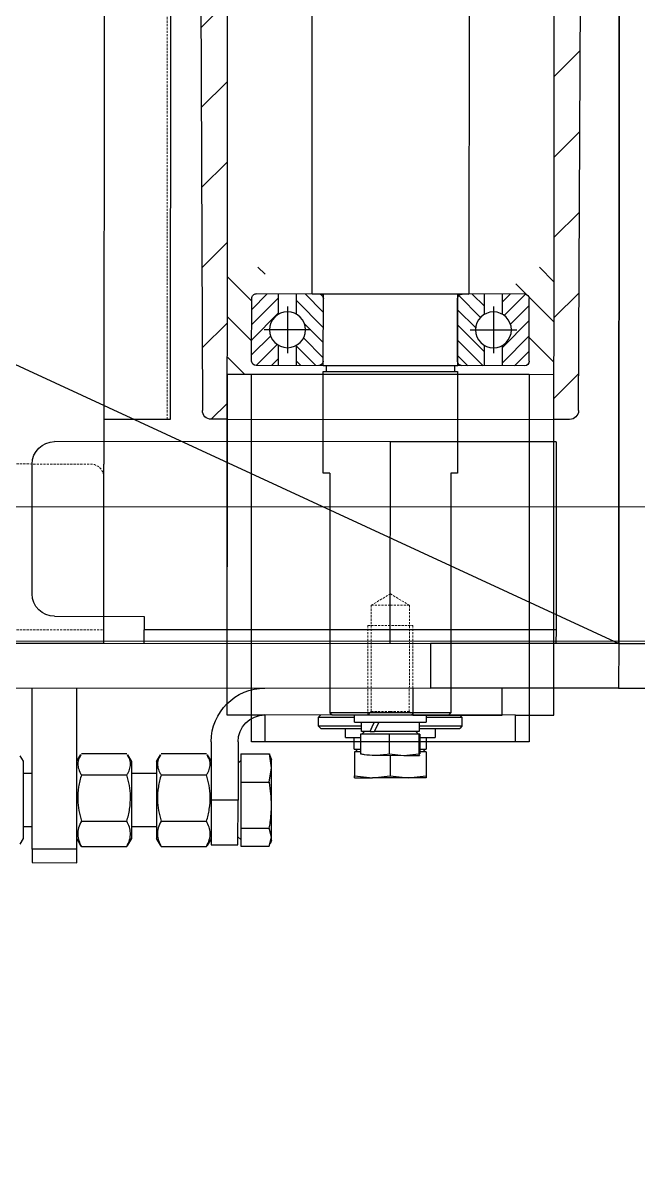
# Model space of a CAD drawing. Header units: millimetres. Extents: x 845401 to 948039, y 511594 to 550263.
# Drawn here: x 909450.6 to 909588.1, y 535897 to 536149.9 of the extents above; entities that cross this region are included whole.
import ezdxf

# ---------------------------------------------------------------- set-up
doc = ezdxf.new("R2010")
doc.units = ezdxf.units.MM
doc.linetypes.add('CENTER', pattern=[0])
doc.linetypes.add('DASHED', pattern=[0.75, 0.5, -0.25])
for name, color, linetype in [('00', 7, 'Continuous'), ('1', 30, 'Continuous'), ('1轮廓实线层', 7, 'Continuous'), ('3', 3, 'CENTER'), ('4文字层', 3, 'Continuous'), ('4虚线层', 6, 'DASHED'), ('5剖面线层', 2, 'Continuous')]:
    doc.layers.add(name, color=color, linetype=linetype)
doc.layers.add('A-剖-0.10mm.......SECT-L01', color=255, linetype='Continuous', lineweight=18)
doc.layers.add('物流设备', color=7, linetype='Continuous', lineweight=5)

# ---------------------------------------------------------------- blocks, each defined once
blk = doc.blocks.new('*U585')
at = {"layer": '1', "linetype": 'Continuous'}
h = blk.add_hatch(dxfattribs=at)
h.set_pattern_fill('_USER', color=1, scale=2.4, angle=45, style=0, pattern_type=0)
h.set_pattern_definition([(45, (0, 0), (-1.697056274847714, 1.697056274847714), [])])
edge = h.paths.add_edge_path()
edge.add_line((15, 31), (1, 31))
edge.add_arc((1, 30), 1, 90, 180)
edge.add_line((0, 30), (0, 25))
edge.add_line((0, 25), (4.535898384862246, 25))
edge.add_arc((8, 23), 3.999999999999999, 30.000000000000114, 150, ccw=False)
edge.add_line((11.46410161513775, 25), (16, 25))
edge.add_line((16, 25), (16, 30))
edge.add_arc((15, 30), 1, 0, 90)
edge = h.paths.add_edge_path()
edge.add_line((11.46410161513775, -25), (16, -25))
edge.add_line((16, -25), (16, -30))
edge.add_arc((15, -30), 1, 270, 360, ccw=False)
edge.add_line((15, -31), (1, -31))
edge.add_arc((1, -30), 1, 180, 270, ccw=False)
edge.add_line((0, -30), (0, -25))
edge.add_line((0, -25), (4.535898384862246, -25))
edge.add_arc((8, -23), 4, 209.9999999999998, 329.9999999999999)
blk = doc.blocks.new('*U586')
at = {"layer": '1', "linetype": 'Continuous'}
h = blk.add_hatch(dxfattribs=at)
h.set_pattern_fill('_USER', color=1, scale=2.4, angle=135, style=0, pattern_type=0)
h.set_pattern_definition([(135, (0, 0), (-1.697056274847714, -1.697056274847714), [])])
edge = h.paths.add_edge_path()
edge.add_line((0, 21), (4.535898384862246, 21))
edge.add_arc((8, 23), 4, 209.9999999999998, 329.9999999999999)
edge.add_line((11.46410161513775, 21), (16, 21))
edge.add_line((16, 21), (16, 16))
edge.add_arc((15, 16), 1, 270, 360, ccw=False)
edge.add_line((15, 15), (1, 15))
edge.add_arc((1, 16), 1, 180, 270, ccw=False)
edge.add_line((0, 16), (0, 21))
edge = h.paths.add_edge_path()
edge.add_line((1, -15), (15, -15))
edge.add_arc((15, -16), 1, 360, 90, ccw=False)
edge.add_line((16, -16), (16, -21))
edge.add_line((16, -21), (11.46410161513775, -21))
edge.add_arc((8, -23), 3.999999999999999, 30, 150)
edge.add_line((4.535898384862246, -21), (0, -21))
edge.add_line((0, -21), (0, -16))
edge.add_arc((1, -16), 1, 90, 180, ccw=False)
blk = doc.blocks.new('6206')
at = {"layer": '00', "color": 7}
for p, q in [((472.0716967733401, 2379.76034982123), (472.0716967733401, 2319.76034982123)), ((473.0716967733401, 2380.76034982123), (487.0716967733401, 2380.76034982123)), ((488.0716967733401, 2379.76034982123), (488.0716967733401, 2319.76034982123)), ((472.0716967733401, 2374.76034982123), (476.6075951582024, 2374.76034982123)), ((483.5357983884779, 2374.76034982123), (488.0716967733401, 2374.76034982123)), ((472.0716967733401, 2370.76034982123), (476.6075951582024, 2370.76034982123)), ((483.5357983884779, 2370.76034982123), (488.0716967733401, 2370.76034982123)), ((473.0716967733401, 2364.76034982123), (487.0716967733401, 2364.76034982123)), ((473.0716967733401, 2334.76034982123), (487.0716967733401, 2334.76034982123)), ((472.0716967733401, 2328.76034982123), (476.6075951582024, 2328.76034982123)), ((483.5357983884779, 2328.76034982123), (488.0716967733401, 2328.76034982123)), ((472.0716967733401, 2324.76034982123), (476.6075951582024, 2324.76034982123)), ((483.5357983884779, 2324.76034982123), (488.0716967733401, 2324.76034982123)), ((473.0716967733401, 2318.76034982123), (487.0716967733401, 2318.76034982123))]:
    blk.add_line(p, q, dxfattribs=at)
at = {"layer": '00', "color": 7, "linetype": 'Continuous'}
blk.add_line((473.0716967733401, 2318.76034982123), (473.0717967733402, 2318.76034982123), dxfattribs=at)
at = {"layer": '00', "color": 7}
for centre in [(480.0716967733401, 2372.76034982123), (480.0716967733401, 2326.76034982123)]:
    blk.add_circle(centre, 4, dxfattribs=at)
for centre, start, end in [((473.0716967733401, 2379.76034982123), 90, 180), ((487.0716967733401, 2379.76034982123), 0, 90), ((473.0716967733401, 2365.76034982123), 180, 270), ((487.0716967733401, 2365.76034982123), 270, 0), ((473.0716967733401, 2333.76034982123), 90, 180), ((487.0716967733401, 2333.76034982123), 0, 90), ((473.0716967733401, 2319.76034982123), 180, 270), ((487.0716967733401, 2319.76034982123), 270, 0)]:
    blk.add_arc(centre, 1, start, end, dxfattribs=at)
at = {"layer": '3', "color": 3}
for p, q in [((480.0716967733401, 2367.56034982123), (480.0716967733401, 2377.96034982123)), ((485.2716967733402, 2372.76034982123), (474.8716967733401, 2372.76034982123)), ((480.0716967733401, 2331.96034982123), (480.0716967733401, 2321.56034982123)), ((485.2716967733402, 2326.76034982123), (474.8716967733401, 2326.76034982123))]:
    blk.add_line(p, q, dxfattribs=at)
at = {"color": 1, "linetype": 'Continuous'}
for name in ['*U585', '*U586']:
    blk.add_blockref(name, (472.0716967733402, 2349.76034982123), dxfattribs=at)
blk = doc.blocks.new('*U100478')
at = {"layer": '5剖面线层'}
h = blk.add_hatch(dxfattribs=at)
h.set_pattern_fill('ANSI31', color=256, scale=4, angle=90, style=0)
h.set_pattern_definition([(135, (-2348.320784215873, 221.511347836364), (-8.980256121069154, -8.980256121069152), [])])
edge = h.paths.add_edge_path()
edge.add_line((-3125.698629618722, 452.0201101771265), (-3122.194711894765, 452.0201101771265))
edge.add_line((-3122.194711894765, 452.0201101771265), (-3122.194711894765, 386.0201101771265))
edge.add_line((-3122.194711894765, 386.0201101771266), (-3122.194711894765, 1678.020110177127))
edge.add_line((-3122.194711894765, 1678.020110177127), (-3122.194711894765, 1612.020110177127))
edge.add_line((-3122.194711894765, 1612.020110177127), (-3125.698629618722, 1612.020110177127))
edge.add_arc((-3125.698629618722, 1610.020110177127), 2, 90, 179.8876554782646)
edge.add_line((-3127.698625774058, 1610.024031738215), (-3128.694711894766, 1357.020110177126))
edge.add_line((-3128.694711894766, 1357.020110177126), (-3128.694711894765, 707.0201101771252))
edge.add_line((-3128.694711894765, 707.0201101771252), (-3127.698625774058, 454.0161886160377))
edge.add_arc((-3125.698629618722, 454.0201101771265), 2, 180.1123445217337, 269.9999999999984)
edge = h.paths.add_edge_path()
edge.add_arc((-3045.69079417081, 1610.020110177127), 2, 0.1123445217337558, 89.99999999999834)
edge.add_line((-3045.69079417081, 1612.020110177127), (-3049.194711894765, 1612.020110177127))
edge.add_line((-3049.194711894765, 1612.020110177127), (-3049.194711894765, 1678.020110177127))
edge.add_line((-3049.194711894765, 1678.020110177127), (-3049.194711894765, 386.0201101771265))
edge.add_line((-3049.194711894765, 386.0201101771265), (-3049.194711894765, 452.0201101771265))
edge.add_line((-3049.194711894765, 452.0201101771265), (-3045.690794170809, 452.0201101771265))
edge.add_arc((-3045.690794170809, 454.0201101771265), 2, 270, 359.8876554782645)
edge.add_line((-3043.690798015473, 454.0161886160377), (-3042.694711894766, 707.0201101771252))
edge.add_line((-3042.694711894766, 707.0201101771252), (-3042.694711894765, 1357.020110177126))
edge.add_line((-3042.694711894765, 1357.020110177126), (-3043.690798015473, 1610.024031738215))
edge = h.paths.add_edge_path(flags=17)
edge.add_arc((-3045.69079417081, 1610.020110177127), 2, 0.1123445217337558, 89.99999999999834)
edge = h.paths.add_edge_path(flags=17)
edge.add_arc((-3045.690794170809, 454.0201101771265), 2, 270, 359.8876554782645)
edge = h.paths.add_edge_path(flags=17)
edge.add_line((-3049.194711894765, 452.0201101771265), (-3045.690794170809, 452.0201101771265))
edge = h.paths.add_edge_path(flags=16)
edge.add_line((-3049.194711894765, 452.0201101771265), (-3049.194711894765, 386.0201101771265))
edge = h.paths.add_edge_path(flags=17)
edge.add_line((-3049.194711894765, 1678.020110177127), (-3049.194711894765, 386.0201101771265))
edge = h.paths.add_edge_path(flags=17)
edge.add_line((-3049.194711894765, 1612.020110177127), (-3049.194711894765, 1678.020110177127))
edge = h.paths.add_edge_path(flags=17)
edge.add_line((-3045.69079417081, 1612.020110177127), (-3049.194711894765, 1612.020110177127))
edge = h.paths.add_edge_path(flags=17)
edge.add_line((-3042.694711894766, 707.0201101771252), (-3043.690798015473, 454.0161886160377))
edge = h.paths.add_edge_path(flags=17)
edge.add_line((-3042.694711894766, 707.0201101771252), (-3042.694711894765, 1357.020110177126))
edge = h.paths.add_edge_path(flags=17)
edge.add_line((-3043.690798015473, 1610.024031738215), (-3042.694711894765, 1357.020110177126))
edge = h.paths.add_edge_path()
edge.add_line((-3043.690798015473, 1610.024031738215), (-3042.694711894765, 1357.020110177126))
edge.add_line((-3122.194711894765, 1602.020110177127), (-3122.194711894765, 1678.020110177127))
h = blk.add_hatch(dxfattribs=at)
h.set_pattern_fill('ANSI31', color=256, scale=2, angle=180, style=0)
h.set_pattern_definition([(225, (-2348.320784215873, 121.511347836364), (4.490128060534576, -4.490128060534577), [])])
h.paths.add_polyline_path([(-3057.694711894765, 486.0201101771265), (-3057.694711894765, 480.0201101771266), (-3054.694711894765, 480.0201101771266), (-3054.694711894765, 462.0201101771266), (-3049.194711894765, 462.0201101771266), (-3049.194711894765, 486.0201101771266)])
h.paths.add_polyline_path([(-3116.694711894765, 480.0201101771266), (-3113.694711894766, 480.0201101771266), (-3113.694711894766, 486.0201101771265), (-3122.194711894765, 486.0201101771266), (-3122.194711894765, 462.0201101771266), (-3116.694711894765, 462.0201101771266)])
blk.add_line((-3136.694725842257, 1662.020051764574), (-3136.694725842246, 402.0201089850325))
at = {"color": 7, "linetype": 'Continuous', "lineweight": 25}
for p, q in [((-3021.694725842257, 1622.020051764573), (-3021.694725842257, 442.0200517645735)), ((-3036.578570729356, 452.0200517645735), (-3036.578570729356, 1612.020051764573)), ((-3103.19471144773, 1584.020110177127), (-3103.194711447731, 480.0201101771265)), ((-3068.1947123418, 480.0201101771265), (-3068.1947123418, 1584.020110177127)), ((-3068.1947123418, 480.0201101771265), (-3103.194711447731, 480.0201101771265)), ((-3100.694711559489, 480.0201101771265), (-3100.694711559489, 464.0201163760096)), ((-3070.694712230042, 464.0201163760096), (-3070.694712230042, 480.0201101771265)), ((-3085.694711894766, 464.0201163760096), (-3100.694711559489, 464.0201163760096)), ((-3099.994711817279, 464.0201163760096), (-3099.994711817279, 462.7201092711359)), ((-3070.694712230042, 464.0201163760096), (-3085.694711894766, 464.0201163760096)), ((-3071.394711972252, 462.7201092711359), (-3071.394711972252, 464.0201163760096)), ((-3100.694711559489, 462.7201092711359), (-3100.694711559489, 440.0201185217768)), ((-3085.694711894766, 462.7201092711359), (-3100.694711559489, 462.7201092711359)), ((-3070.694712230042, 462.7201092711359), (-3085.694711894766, 462.7201092711359)), ((-3070.694712230042, 440.0201185217768), (-3070.694712230042, 462.7201092711359)), ((-3022.471182977565, 452.0200517645735), (-3036.578570729356, 452.0200517645735)), ((-3021.694725842257, 452.0200517645735), (-3022.471182977565, 452.0200517645735)), ((-3100.694711559489, 440.0201185217768), (-3099.194712244943, 440.0201185217768)), ((-3099.194712244943, 440.0201185217768), (-3099.194712244943, 386.5201347342401)), ((-3072.194711544588, 440.0201185217768), (-3070.694712230042, 440.0201185217768)), ((-3072.194711544588, 440.0201185217768), (-3072.194711544588, 386.5201347342401)), ((-3021.694725842257, 408.0200517645731), (-3021.694725842257, 442.0200517645735)), ((-3021.694725842257, 402.0200517645731), (-3021.694725842257, 408.0200517645731)), ((-1886.941660694127, 402.020036706926), (-3021.694725842257, 402.0200517645731)), ((-3099.194712244943, 386.5201347342401), (-3072.194711544588, 386.5201347342401)), ((-3099.194712244943, 386.5201347342401), (-3098.694712162986, 386.0201113692194)), ((-3072.694711626545, 386.0201113692194), (-3098.694712162986, 386.0201113692194)), ((-3072.194711544588, 386.5201347342401), (-3072.694711626545, 386.0201113692194))]:
    blk.add_line(p, q, dxfattribs=at)
at = {"layer": '1轮廓实线层'}
for p, q in [((-3122.194711894765, 386.0201101771266), (-3122.194711894765, 1678.020110177127)), ((-3049.194711894765, 1678.020110177127), (-3049.194711894765, 386.0201101771266)), ((-3127.698625774058, 454.0161886160377), (-3128.694711894765, 707.0201101771252)), ((-3042.694711894766, 707.0201101771252), (-3043.690798015473, 454.0161886160377)), ((-3122.194711894765, 386.0201101771265), (-3122.194711894765, 462.0201101771266)), ((-3122.194711894765, 462.0201101771266), (-3116.694711894765, 462.0201101771266)), ((-3116.694711894765, 462.0201101771266), (-3116.694711894765, 380.0201101771266)), ((-3116.694711894765, 462.0201101771266), (-3054.694711894765, 462.0201101771266)), ((-3054.694711894765, 380.0201101771266), (-3054.694711894765, 462.0201101771266)), ((-3054.694711894765, 462.0201101771266), (-3049.194711894765, 462.0201101771266)), ((-3049.194711894765, 462.0201101771266), (-3049.194711894765, 386.0201101771265)), ((-3125.698629618722, 452.0201101771265), (-3122.194711894765, 452.0201101771265)), ((-3122.194711894765, 386.0201101771265), (-3122.194711894765, 452.0201101771265)), ((-3049.194711894765, 452.0201101771265), (-3122.194711894765, 452.0201101771265)), ((-3049.194711894765, 452.0201101771265), (-3045.690794170809, 452.0201101771265)), ((-3049.194711894765, 452.0201101771265), (-3049.194711894765, 386.0201101771265)), ((-3122.694712371597, 447.0201107731718), (-3122.694712371597, 405.0201090111095)), ((-3122.694712371597, 447.0201107731718), (-3085.69471189476, 447.0201107731718)), ((-3085.69471189476, 405.0201090111095), (-3085.69471189476, 447.0201107731718)), ((-3085.69471189476, 447.0201107731718), (-3010.694715433785, 447.0201107731727)), ((-3005.694715079883, 413.0201089254288), (-3005.694715079883, 442.0201080909637)), ((-3030.694715918073, 408.0201090371875), (-3030.694715918073, 405.0201090111104)), ((-3010.694715433785, 408.0201090371875), (-3030.694715918073, 408.0201090371875)), ((-3122.694712371597, 405.0201090111095), (-3122.694712371597, 402.0201089850325)), ((-3122.694712371597, 405.0201090111095), (-3085.69471189476, 405.0201090111095)), ((-3085.69471189476, 405.0201090111095), (-3030.694715918073, 405.0201090111104)), ((-3085.69471189476, 402.0201089850325), (-3085.69471189476, 405.0201090111095)), ((-3030.694715918073, 402.0201089850334), (-3030.694715918073, 405.0201090111104)), ((-3136.694725842246, 402.0201089850325), (-3136.694725842246, 392.0201092085499)), ((-3136.694725842246, 402.0201089850325), (-3094.6947226832, 402.0201089850325)), ((-3094.6947226832, 402.0201089850325), (-3094.6947226832, 392.0201092085499)), ((-2869.694721193084, 402.0201089850352), (-3094.6947226832, 402.0201089850325)), ((-3136.694725842246, 392.0201092085499), (-3094.6947226832, 392.0201092085499)), ((-3110.694717855224, 386.0201082250733), (-3110.694717855224, 392.0201092085499)), ((-2869.694721193084, 392.0201092085526), (-3094.6947226832, 392.0201092085499)), ((-3090.694714576969, 392.0201092085499), (-3090.694714576969, 386.0201082250733)), ((-3015.694720909961, 356.0201088956264), (-3015.694720909962, 392.0201092085508)), ((-3005.694720667817, 356.0201088956264), (-3005.694720667818, 392.0201092085508)), ((-3113.694711894766, 386.0201101771265), (-3122.194711894765, 386.0201101771266)), ((-3113.694711894766, 380.0201101771266), (-3113.694711894766, 386.0201101771265)), ((-3113.694711894766, 386.0201101771265), (-3057.694711894765, 386.0201101771265)), ((-3090.694714576969, 386.0201082250733), (-3110.694717855224, 386.0201082250733)), ((-3101.194713504085, 386.0201082250733), (-3101.694714517364, 385.5201090744395)), ((-3101.694714517364, 385.5201090744395), (-3101.694714517364, 383.5201087466139)), ((-3093.694713206062, 385.5201090744395), (-3101.694714517364, 385.5201090744395)), ((-3093.694713206062, 386.0201082250733), (-3093.694713206062, 384.4201090803999)), ((-3081.857670337924, 384.4201090803999), (-3093.694713206062, 384.4201090803999)), ((-3092.134718091258, 384.4201090803999), (-3092.134718091258, 382.3201089224476)), ((-3090.694714576969, 386.0201082250733), (-3057.694714755783, 386.0201082250742)), ((-3077.694718034038, 384.4201090803999), (-3081.857670337924, 384.4201090803999)), ((-3079.254713148841, 382.3201089224476), (-3079.254713148841, 384.4201090803999)), ((-3077.694718034038, 384.4201090803999), (-3077.694718034038, 386.0201082250733)), ((-3069.694716722736, 385.5201090744404), (-3077.694718034038, 385.5201090744395)), ((-3069.694716722736, 385.5201090744404), (-3070.194717736015, 386.0201082250742)), ((-3069.694716722736, 383.5201087466148), (-3069.694716722736, 385.5201090744404)), ((-3057.694711894765, 386.0201101771265), (-3057.694711894765, 380.0201101771266)), ((-3049.194711894765, 386.0201101771266), (-3057.694711894765, 386.0201101771265)), ((-3101.694714517364, 383.5201087466139), (-3101.194713504085, 383.0201095959801)), ((-3101.694714517364, 383.5201087466139), (-3092.134718091258, 383.5201087466139)), ((-3092.134718091258, 383.0201095959801), (-3101.194713504085, 383.0201095959801)), ((-3095.694717259178, 383.0201095959801), (-3095.694717259178, 381.0201092681546)), ((-3092.134718091258, 382.3201089224476), (-3082.14481571413, 382.3201089224476)), ((-3091.429714352855, 382.3201089224476), (-3092.029717058906, 381.7201080790419)), ((-3081.593279034862, 382.3201089224476), (-3082.14481571413, 382.3201089224476)), ((-3081.196692080268, 382.3201089224476), (-3081.593279034862, 382.3201089224476)), ((-3081.196692080268, 382.3201089224476), (-3079.254713148841, 382.3201089224476)), ((-3079.359714181194, 381.7201080790419), (-3079.959716887245, 382.3201089224476)), ((-3079.254713148841, 383.5201087466139), (-3069.694716722736, 383.5201087466148)), ((-3070.194717736015, 383.020109595981), (-3079.254713148841, 383.0201095959801)), ((-3075.694713980922, 381.0201092681555), (-3075.694713980922, 383.0201095959801)), ((-3070.194717736015, 383.020109595981), (-3069.694716722736, 383.5201087466148)), ((-3116.694711894765, 380.0201101771266), (-3113.694711894766, 380.0201101771266)), ((-3113.694711894766, 380.0201101771266), (-3057.694711894765, 380.0201101771266)), ((-3092.314239830741, 381.0201092681546), (-3095.694717259178, 381.0201092681546)), ((-3093.744714052448, 381.0201092681546), (-3093.744714052448, 378.4201080969233)), ((-3092.314239830741, 381.7201080790419), (-3092.314239830741, 377.3860997578759)), ((-3092.314239830741, 381.7201080790419), (-3092.06820675827, 381.7201080790419)), ((-3092.06820675827, 381.7201080790419), (-3092.06820675827, 377.3860997578759)), ((-3092.06820675827, 381.7201080790419), (-3085.448686272869, 381.7201080790419)), ((-3085.448686272869, 381.7201080790419), (-3085.448686272869, 377.3860997578759)), ((-3085.448686272869, 381.7201080790419), (-3079.075191409358, 381.7201080790419)), ((-3079.075191409358, 381.7201080790419), (-3079.075191409358, 377.3860997578759)), ((-3075.694713980922, 381.0201092681555), (-3079.075191409358, 381.0201092681555)), ((-3077.644717187652, 378.4201080969242), (-3077.644717187652, 381.0201092681555)), ((-3057.694711894765, 380.0201101771266), (-3054.694711894765, 380.0201101771266)), ((-3051.694713772306, 380.0201091042427), (-3051.694713772306, 367.0201088360218)), ((-3045.69471651412, 380.0201091042427), (-3045.69471651412, 367.0201088360218)), ((-3092.314239830741, 378.4201080969233), (-3093.744714052448, 378.4201080969233)), ((-3093.694713206062, 377.8201091161627), (-3093.694713206062, 372.4705605826039)), ((-3093.694713206062, 377.8201091161627), (-3092.314239830741, 377.8201091161627)), ((-3092.929717392692, 378.4201080969233), (-3093.529712648162, 377.8201091161627)), ((-3092.191223294506, 377.0201086125035), (-3092.198428005943, 377.0415439328808)), ((-3092.06820675827, 377.3860997578759), (-3092.191223294506, 377.0201086125035)), ((-3088.758442790279, 377.0201086125035), (-3092.191223294506, 377.0201086125035)), ((-3088.758442790279, 377.0201086125035), (-3092.06820675827, 377.3860997578759)), ((-3085.448686272869, 377.3860997578759), (-3088.758442790279, 377.0201086125035)), ((-3082.261938841114, 377.0201086125035), (-3088.758442790279, 377.0201086125035)), ((-3085.69471189476, 377.0201086125035), (-3085.69471189476, 372.4705605826039)), ((-3077.644717187652, 378.4201080969242), (-3079.075191409358, 378.4201080969242)), ((-3079.075191409358, 377.8201091161636), (-3077.694718034038, 377.8201091161636)), ((-3077.859718591938, 377.8201091161636), (-3078.459713847408, 378.4201080969242)), ((-3077.694718034038, 377.8201091161636), (-3077.694718034038, 372.4705605826039)), ((-3059.194714070329, 374.1869098565248), (-3058.687959105739, 377.3299950233368)), ((-3058.906343073616, 376.8124013266233), (-3059.194714070329, 376.0201084485916)), ((-3058.687959105739, 377.3299950233368), (-3058.825724066267, 376.7830572149423)), ((-3052.294716478357, 377.3299950233368), (-3058.687959105739, 377.3299950233368)), ((-3052.294716478357, 377.3299950233368), (-3052.294716478357, 371.0438246897129)), ((-3044.832300634155, 377.1388615539936), (-3045.69472023941, 375.6451095512775)), ((-3034.515075624952, 377.3999839148191), (-3044.674366951951, 377.3999839148191)), ((-3033.494722337493, 375.6451095512775), (-3034.357138217458, 377.1388615539936)), ((-3027.032302931914, 377.1388615539936), (-3027.894720674524, 375.6451095512775)), ((-3016.715074197421, 377.3999839148191), (-3026.874367387065, 377.3999839148191)), ((-3015.694720909962, 375.6451095512775), (-3016.557138652572, 377.1388615539936)), ((-3002.971565008195, 376.8976508698133), (-3003.694720572823, 375.6451095512775)), ((-3059.194714070329, 374.1869098565248), (-3059.194714070329, 376.0201084485916)), ((-3051.694713772306, 375.2551089099316), (-3052.294716478357, 375.8551097533373)), ((-3033.494722337493, 375.6451095512775), (-3033.494722337493, 363.0779991916088)), ((-3027.894720674524, 375.6451095512775), (-3027.894720674524, 363.0779991916088)), ((-3003.694720572823, 375.6451095512775), (-3003.694720572823, 363.4661148360638)), ((-3089.694712550411, 372.0201096555847), (-3093.694713206062, 372.4705605826039)), ((-3093.694713206062, 372.0201096555847), (-3089.694712550411, 372.0201096555847)), ((-3085.69471189476, 372.4705605826039), (-3089.694712550411, 372.0201096555847)), ((-3089.694712550411, 372.0201096555847), (-3081.694718689689, 372.0201096555847)), ((-3081.694718689689, 372.0201096555847), (-3085.69471189476, 372.4705605826039)), ((-3077.694718034038, 372.4705605826039), (-3081.694718689689, 372.0201096555847)), ((-3077.694718034038, 372.0201096555847), (-3081.694718689689, 372.0201096555847)), ((-3058.687959105739, 371.0438246897129), (-3059.194714070329, 374.1869098565248)), ((-3059.194714070329, 365.8888797334102), (-3059.194714070329, 374.1869098565248)), ((-3034.515075624952, 372.6501139870552), (-3044.674366951951, 372.6501139870552)), ((-3027.894720674524, 373.0201098194984), (-3033.494722337493, 373.0201098194984)), ((-3016.715074197421, 372.6501139870552), (-3026.874367387065, 372.6501139870552)), ((-3003.694720572823, 373.0201098194984), (-3005.694720667818, 373.0201098194984)), ((-3052.294716478357, 371.0438246897129), (-3058.687959105739, 371.0438246897129)), ((-3052.294716478357, 371.0438246897129), (-3052.294716478357, 360.7339385023979)), ((-3051.694713772305, 357.0201071968941), (-3051.694713772306, 367.0201088360218)), ((-3051.694713772306, 367.0201088360218), (-3045.69471651412, 367.0201088360218)), ((-3045.69471651412, 367.0201088360218), (-3045.69471651412, 357.0201071968941)), ((-3059.194714070329, 358.7220805755524), (-3059.194714070329, 365.8888797334102)), ((-3034.515075624952, 362.270240770903), (-3044.674366951951, 362.270240770903)), ((-3033.494722337493, 363.0779991916088), (-3033.494722337493, 358.3951081207661)), ((-3027.894720674524, 363.0779991916088), (-3027.894720674524, 358.3951081207661)), ((-3016.715074197421, 362.270240770903), (-3026.874367387064, 362.270240770903)), ((-3003.694720572823, 363.4661148360638), (-3003.694720572822, 358.3951081207661)), ((-3059.194714070329, 358.7220805755524), (-3058.687959105738, 360.7339385023979)), ((-3052.294716478357, 360.7339385023979), (-3058.687959105738, 360.7339385023979)), ((-3052.294716478357, 360.7339385023979), (-3052.294716478357, 356.7102226487068)), ((-3033.494722337493, 361.0201078525452), (-3027.894720674524, 361.0201078525452)), ((-3005.694720667817, 361.0201078525452), (-3003.694720572822, 361.0201078525452)), ((-3058.687959105738, 356.7102226487068), (-3059.194714070329, 358.7220805755524)), ((-3059.194714070329, 358.020109223452), (-3059.194714070329, 358.7220805755524)), ((-3059.194714070329, 358.020109223452), (-3058.906343073616, 357.2278182080654)), ((-3052.294716478357, 356.7102226487068), (-3058.687959105738, 356.7102226487068)), ((-3052.294716478357, 358.1851097813515), (-3051.694713772305, 358.785108762112)), ((-3045.69471651412, 357.0201071968941), (-3051.694713772305, 357.0201071968941)), ((-3045.694720239409, 358.3951081207661), (-3044.832300634154, 356.90135611805)), ((-3044.835597516068, 356.9247360399631), (-3044.674366951951, 356.6402356198696)), ((-3034.515075624952, 356.6402356198696), (-3044.674366951951, 356.6402356198696)), ((-3034.515075624952, 356.6402356198696), (-3034.353845060834, 356.9247360399631)), ((-3034.357138217457, 356.90135611805), (-3033.494722337493, 358.3951081207661)), ((-3027.894720674524, 358.3951081207661), (-3027.032302931914, 356.90135611805)), ((-3027.035597951182, 356.9247360399631), (-3026.874367387064, 356.6402356198696)), ((-3016.715074197421, 356.6402356198696), (-3026.874367387064, 356.6402356198696)), ((-3016.715074197421, 356.6402356198696), (-3016.553843633303, 356.9247360399631)), ((-3016.557138652571, 356.90135611805), (-3015.694720909962, 358.3951081207661)), ((-3003.694720572822, 358.3951081207661), (-3002.971565008195, 357.1425686648754)), ((-3015.694720909961, 356.0201088956264), (-3005.694720667817, 356.0201088956264)), ((-3015.694720909961, 353.0201102665333), (-3015.694720909961, 356.0201088956264)), ((-3005.694720667817, 356.0201088956264), (-3005.694720667817, 353.0201102665333)), ((-3005.694720667817, 353.0201102665333), (-3015.694720909961, 353.0201102665333))]:
    blk.add_line(p, q, dxfattribs=at)
for centre, radius, start, end in [((-3125.698629618722, 454.0201101771265), 2, 180.1123445217354, 270), ((-3045.690794170809, 454.0201101771265), 2, 270, 359.8876554782645), ((-3010.694715281912, 442.0201089850334), 5, 0, 90), ((-3010.694715281912, 413.0201089850334), 5, 270, 0), ((-3057.694715281911, 380.0201089850334), 12, 0, 90), ((-3057.694715281911, 380.0201089850334), 6.000000000000227, 0, 90)]:
    blk.add_arc(centre, radius, start, end, dxfattribs=at)
for centre, major_axis, ratio, start_param, end_param in [((-3085.694715281911, 382.3201089850327), (-5.794840325529322, 11.05679183239005), 0.2540993925380408, 4.579995049207662, 4.769391723386398), ((-3085.694715281911, 384.420108985033), (-5.794840325516641, 11.05679183234034), 0.2540993925389256, 4.390598375027352, 4.57999504920691)]:
    blk.add_ellipse(centre, major_axis=major_axis, ratio=ratio, start_param=start_param, end_param=end_param, dxfattribs=at)
for points, knots in [([(-3082.261938841114, 377.0201086125035), (-3083.301565643137, 377.0870255698173), (-3084.370035476163, 377.1557990470583), (-3085.420333777067, 377.3800462696145), (-3085.448686272869, 377.3860997578759)], [0, 0, 0, 0, 0.9730052921384639, 1, 1, 1, 1]), ([(-3079.075191409358, 377.3860997578759), (-3079.341574162972, 377.3311763623733), (-3080.394194315432, 377.1141447709379), (-3081.463350284572, 377.0603155032186), (-3082.261938841114, 377.0201086125035)], [0, 0, 0, 0, 0.2530663630094943, 1, 1, 1, 1]), ([(-3044.674366951951, 372.6501139870552), (-3044.795429485925, 372.8531362695276), (-3045.14709213607, 373.4428757335008), (-3045.49560641126, 374.4550033746036), (-3045.513424154502, 375.7641834317892), (-3045.048572869649, 376.640481044672), (-3044.796128065357, 377.1163682511715)], [0, 0, 0, 0, 0.1393652961975829, 0.4048285443102063, 0.6767827764535491, 1, 1, 1, 1]), ([(-3034.393310786256, 377.1163682511715), (-3034.140803707974, 376.6404823903877), (-3033.681164058204, 375.7742254447612), (-3033.69181735698, 374.465504282105), (-3034.036432626731, 373.4528004406029), (-3034.394015175609, 372.8531329032603), (-3034.515075624952, 372.6501139870552)], [0, 0, 0, 0, 0.3232157957313021, 0.5883510124196104, 0.8606352251687781, 1, 1, 1, 1]), ([(-3026.874367387065, 372.6501139870552), (-3026.995429943183, 372.8531362698341), (-3027.347092657654, 373.442875734695), (-3027.695606102721, 374.4550033628029), (-3027.713427617666, 375.7641835255308), (-3027.248574379108, 376.6404810613485), (-3026.996128500471, 377.1163682511715)], [0, 0, 0, 0, 0.1393652912956087, 0.4048285300709434, 0.6767827516217484, 1, 1, 1, 1]), ([(-3016.593312152693, 377.1163682511715), (-3016.340804584678, 376.640482405146), (-3015.881164055604, 375.774225509299), (-3015.891818638977, 374.465504219289), (-3016.236435375875, 373.4528007204171), (-3016.594014834813, 372.8531329231309), (-3016.715074197421, 372.6501139870552)], [0, 0, 0, 0, 0.3232158310673061, 0.5883510611789273, 0.8606352884479552, 1, 1, 1, 1]), ([(-3093.694713206062, 372.4705605826039), (-3093.694713206062, 372.4631094577835), (-3093.694713206062, 372.1870927530144), (-3093.694713206062, 372.1024588499331), (-3093.694713206062, 372.0201096555847)], [0, 0, 0, 0, 0.0269951951870126, 1, 1, 1, 1]), ([(-3077.694718034038, 372.0201096555847), (-3077.694718034038, 372.1024588499331), (-3077.694718034038, 372.1870927530144), (-3077.694718034038, 372.4631094577844), (-3077.694718034038, 372.4705605826039)], [0, 0, 0, 0, 0.9730048048129875, 1, 1, 1, 1]), ([(-3044.674366951951, 362.270240770903), (-3044.906543646808, 363.1711420632428), (-3045.37593173235, 364.9924804759348), (-3045.547644018228, 367.6910308097104), (-3045.295600321204, 370.2706629266104), (-3044.88270595973, 371.8521329101741), (-3044.674366951951, 372.6501139870552)], [0, 0, 0, 0, 0.2646052998973829, 0.5349485021308333, 0.7653434469627017, 1, 1, 1, 1]), ([(-3034.515075624952, 372.6501139870552), (-3034.282898939523, 371.7492114543293), (-3033.813511189322, 369.9278717612124), (-3033.64179857667, 367.2293202062874), (-3033.89384189933, 364.6496892013893), (-3034.306736595696, 363.0682205902904), (-3034.515075624952, 362.270240770903)], [0, 0, 0, 0, 0.2646056441599544, 0.5349488376650318, 0.7653437824046887, 1, 1, 1, 1]), ([(-3026.874367387064, 362.270240770903), (-3027.106544002581, 363.1711420537367), (-3027.575931927721, 364.9924804472112), (-3027.74764537985, 367.6910309815503), (-3027.495597838734, 370.2706625587862), (-3027.082705399514, 371.8521328514671), (-3026.874367387065, 372.6501139870552)], [0, 0, 0, 0, 0.2646053058891067, 0.5349485142442101, 0.7653434816779755, 1, 1, 1, 1]), ([(-3016.715074197421, 372.6501139870552), (-3016.482897551663, 371.7492114590823), (-3016.013509881662, 369.9278717755751), (-3015.841796685884, 367.2293201203674), (-3016.093841930591, 364.6496893853018), (-3016.50673566583, 363.0682206196443), (-3016.715074197421, 362.270240770903)], [0, 0, 0, 0, 0.2646056471558363, 0.5349488437217564, 0.7653437997623591, 1, 1, 1, 1]), ([(-3059.194714070329, 365.8888797334102), (-3059.102064266543, 367.5705866879025), (-3059.006843985258, 369.2989509445151), (-3058.696341149378, 370.9979598374857), (-3058.687959105739, 371.0438246897129)], [0, 0, 0, 0, 0.9730049369272746, 1, 1, 1, 1]), ([(-3058.687959105738, 360.7339385023979), (-3058.764006910806, 361.164845551355), (-3059.064511534671, 362.8675845134212), (-3059.1390436066, 364.5970699763202), (-3059.194714070329, 365.8888797334102)], [0, 0, 0, 0, 0.2530670047240238, 0.9999999999999999, 0.9999999999999999, 0.9999999999999999, 0.9999999999999999]), ([(-3044.674366951951, 356.6402356198696), (-3044.906543638479, 357.1288815731577), (-3045.37593155388, 358.1167693271436), (-3045.547644035753, 359.5804532998973), (-3045.295600438594, 360.9796353331913), (-3044.882705967292, 361.8374188579382), (-3044.674366951951, 362.270240770903)], [0, 0, 0, 0, 0.2646054940797932, 0.5349487199880779, 0.7653436107897911, 1, 1, 1, 1]), ([(-3034.515075624952, 362.270240770903), (-3034.282898938422, 361.7815948176149), (-3033.813511023022, 360.7937070636281), (-3033.641798541149, 359.3300230908753), (-3033.893842138309, 357.9308410575813), (-3034.306736609611, 357.0730575328334), (-3034.515075624952, 356.6402356198696)], [0, 0, 0, 0, 0.2646054940797932, 0.5349487199880779, 0.7653436107897911, 1, 1, 1, 1]), ([(-3026.874367387064, 356.6402356198696), (-3027.106543994253, 357.1288815680018), (-3027.575931749252, 358.116769311564), (-3027.747645397376, 359.5804533931023), (-3027.495597956123, 360.9796351336845), (-3027.082705407076, 361.8374188260968), (-3026.874367387064, 362.270240770903)], [0, 0, 0, 0, 0.2646055000715249, 0.5349487321014667, 0.7653436455050745, 1, 1, 1, 1]), ([(-3016.715074197421, 362.270240770903), (-3016.482897550561, 361.7815948201924), (-3016.013509715362, 360.7937070714188), (-3015.841796650363, 359.3300230442728), (-3016.09384216957, 357.9308411573347), (-3016.506735679745, 357.0730575487551), (-3016.715074197421, 356.6402356198696)], [0, 0, 0, 0, 0.2646054970756676, 0.5349487260447896, 0.7653436281474407, 1, 1, 1, 1])]:
    blk.add_open_spline(points, degree=3, knots=knots, dxfattribs=at)
at = {"layer": '4虚线层', "linetype": 'DASHED', "lineweight": 18}
for p, q in [((-3035.802113594048, 452.0200517645735), (-3035.802113594048, 1612.020051764573)), ((-1889.941660694127, 442.020036706926), (-3018.694725842257, 442.0200517645731)), ((-1886.941660694127, 405.020036706926), (-3021.694725842257, 405.0200517645731))]:
    blk.add_line(p, q, dxfattribs=at)
at = {"layer": '4虚线层', "linetype": 'DASHED', "lineweight": 13}
for p, q in [((-3085.694711894766, 413.0737655630976), (-3089.944712125734, 410.5201237669855)), ((-3081.444711663798, 410.5201237669855), (-3085.694711894766, 413.0737655630976)), ((-3085.694711894766, 410.5201237669855), (-3089.944712125734, 410.5201237669855)), ((-3089.944712125734, 410.5201237669855), (-3089.944712125734, 386.795090960589)), ((-3081.444711663798, 410.5201237669855), (-3085.694711894766, 410.5201237669855)), ((-3081.444711663798, 386.795090960589), (-3081.444711663798, 410.5201237669855)), ((-3090.694711783007, 386.0450857153803), (-3090.694711783007, 406.020092295733)), ((-3080.694712006524, 406.020092295733), (-3090.694711783007, 406.020092295733)), ((-3080.694712006524, 386.0450857153803), (-3080.694712006524, 406.020092295733)), ((-3089.944712125734, 386.795090960589), (-3090.719711740539, 386.0201113692194)), ((-3085.694711894766, 386.795090960589), (-3089.944712125734, 386.795090960589)), ((-3081.444711663798, 386.795090960589), (-3085.694711894766, 386.795090960589)), ((-3080.669712048993, 386.0201113692194), (-3081.444711663798, 386.795090960589))]:
    blk.add_line(p, q, dxfattribs=at)
at = {"layer": '4虚线层', "linetype": 'DASHED', "lineweight": 18}
blk.add_arc((-3018.694725842257, 439.0200517645731), 3.000000000000227, 90, 180, dxfattribs=at)
at = {"rotation": 90}
blk.add_blockref('6206', (-735.9343620735353, -8.051586596213866), dxfattribs=at)
blk = doc.blocks.new('*U100472')
blk.add_line((-3271.94166069412, 1662.020064125303), (-3271.941660694109, 402.0201213457624))
at = {"layer": '1轮廓实线层'}
for p, q in [((-3271.94166069412, 1662.020064125303), (-3271.94166069412, 1672.02017379785)), ((-3271.94166069412, 1672.02017379785), (-3229.941657535074, 1672.02017379785)), ((-3271.94166069412, 1662.020064125303), (-3229.941657535074, 1662.020064125303))]:
    blk.add_line(p, q, dxfattribs=at)
blk = doc.blocks.new('*U100569')
at = {"color": 1}
blk.add_lwpolyline([(0, -630), (7920.603380136075, -630), (7920.603380136075, 630), (0, 630)], close=True, dxfattribs=at)
at = {"color": 4}
blk.add_lwpolyline([(0, -600), (7920.603380136075, -600), (7920.603380136075, 600), (0, 600)], close=True, dxfattribs=at)
at = {"color": 2}
blk.add_lwpolyline([(0, -630), (7920.603380136075, -630), (7920.603380136075, -830), (0, -830)], close=True, dxfattribs=at)
for tag, p in [('设备编号', (485.2384934027214, 55.2877136208408)), ('设备高度', (489.7486322444456, -155.5627289135591))]:
    blk.add_attdef(tag, p, '', height=100)
at = {"flags": 1}
blk.add_attdef('设备类型', (14421.90417558989, -37.08342335998668), '', height=100, dxfattribs=at)
blk = doc.blocks.new('C线')
at = {"layer": '4文字层'}
blk.add_line((990089.0752778226, 475479.7228699229, 12.68781082395013), (991453.5125280139, 474849.0382476056, 12.68781082395013), dxfattribs=at)
at = {"xscale": -1}
for name, p, rotation in [('*U100472', (994726.2877024817, 476509.4162929317, 12.68781082395013), 179.9712508777102), ('*U100478', (988316.6164898579, 474448.5919753583, 12.68781082395013), 359.9712527628268)]:
    blk.add_blockref(name, p, dxfattribs=dict(at, rotation=rotation))
at = {"layer": '物流设备', "color": 0}
blk.add_blockref('*U100569', (986088.0800278853, 475479.5155045651, 25.37562164790397), dxfattribs=at)
blk = doc.blocks.new('BC线平台')
at = {"layer": 'A-剖-0.10mm.......SECT-L01'}
h = blk.add_hatch(dxfattribs=at)
h.set_pattern_fill('CROSS', color=2, scale=50)
h.set_pattern_definition([(0, (691447.8688909085, 341554.8450790223), (317.5, 317.5), [158.75, -476.25]), (90, (691527.2438909085, 341475.4700790223), (-317.5, 317.5), [158.75, -476.25])])
h.paths.add_polyline_path([(786169.7200223003, 367097.0429448874), (791174.1308098759, 367097.0429448874), (791174.1308098759, 370095.4212002061), (786169.7200223003, 370095.4212002061)])

msp = doc.modelspace()

# ---------------------------------------------------------------- block references
at = {"layer": '00'}
for name, p in [('BC线平台', (120688.3449249256, 168041.3077371365, -0.9755150259396466)), ('C线', (-81869.82948779198, 61162.216735519))]:
    msp.add_blockref(name, p, dxfattribs=at)

doc.saveas('drawing.dxf')
